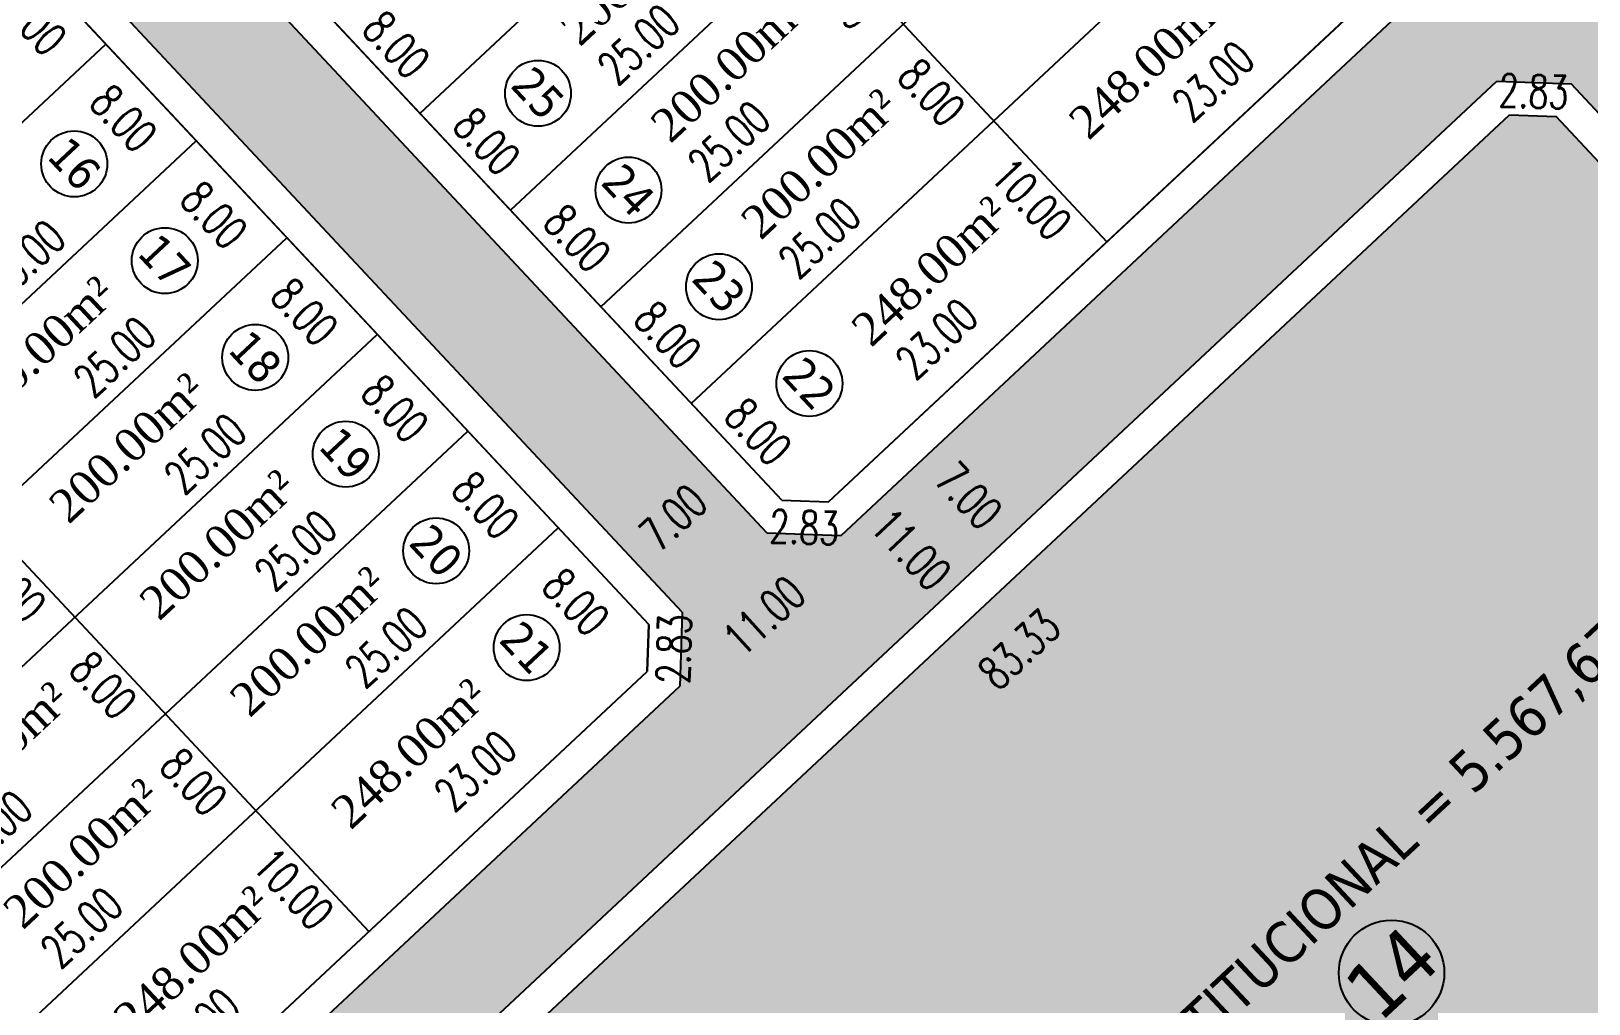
# Model space of a CAD drawing. Header units: metres. Extents: x 437145 to 437701, y 9614495 to 9615043.
# Drawn here: x 437514.5 to 437608.6, y 9614765.9 to 9614824.6 of the extents above; entities that cross this region are included whole.
import ezdxf

# ---------------------------------------------------------------- set-up
doc = ezdxf.new("R2010")
doc.units = ezdxf.units.M
doc.header["$PDMODE"] = 35
doc.header["$PDSIZE"] = 0.1
for name, color, linetype in [('AREA', 7, 'Continuous'), ('Auxiliar', 7, 'Continuous'), ('COTAS', 10, 'Continuous'), ('Layer3', 1, 'Continuous'), ('M_FIO', 32, 'Continuous'), ('MEIO_FIO', 7, 'Continuous'), ('ÁREA', 7, 'Continuous')]:
    doc.layers.add(name, color=color, linetype=linetype)
doc.styles.add('COTAS', font='romans.shx', dxfattribs={"width": 0.7})
doc.styles.add('tahoma', font='tahoma.ttf')
doc.styles.add('ÁREA', font='times.ttf', dxfattribs={"height": 2})
doc.dimstyles.new('C-75', dxfattribs={"dimtxt": 2, "dimasz": 0.2, "dimexe": 0, "dimexo": 0, "dimgap": 1, "dimtad": 0, "dimzin": 4, "dimdsep": 46, "dimtxsty": 'COTAS', "dimblk1": 'BOL-COT', "dimblk2": 'BOL-COT', "dimsah": 1, "dimcen": 0.1, "dimse1": 1, "dimse2": 1, "dimsd1": 1, "dimsd2": 1, "dimclrd": 8, "dimclre": 256, "dimaunit": 1, "dimadec": 3, "dimazin": 0, "dimtfac": 0.5, "dimtix": 1, "dimtmove": 0, "dimatfit": 3, "dimldrblk": 'BOL-COT', "dimfxl": 1, "dimtolj": 1, "dimtzin": 0, "dimarcsym": 0})

# ---------------------------------------------------------------- blocks, each defined once
blk = doc.blocks.new('*D594')
at = {"layer": 'Defpoints', "color": 0, "transparency": 16777216}
for p in [(2732.276, 1061.554), (2729.996, 1053.553), (2732.276, 1053.554)]:
    blk.add_point(p, dxfattribs=at)
at = {"layer": 'Layer3', "transparency": 16777216, "insert": (2729.996, 1057.553), "char_height": 2, "attachment_point": 5, "rotation": 270.00204, "style": 'COTAS'}
blk.add_mtext('\\A1;8.00', dxfattribs=at)
blk = doc.blocks.new('BOL-COT')
at = {"layer": 'COTAS'}
for p, q in [((-2, 0), (2, 0)), ((0, -3), (0, 3))]:
    blk.add_line(p, q, dxfattribs=at)
blk.add_circle((0, 0), 0.4, dxfattribs=at)
blk = doc.blocks.new('*D595')
at = {"layer": 'Defpoints', "color": 0, "transparency": 16777216}
for p in [(2707.276, 1055.396), (2707.276, 1053.553), (2732.276, 1053.554)]:
    blk.add_point(p, dxfattribs=at)
at = {"layer": 'Layer3', "transparency": 16777216, "insert": (2719.776, 1055.397), "char_height": 2, "attachment_point": 5, "rotation": 0.00204, "style": 'COTAS'}
blk.add_mtext('\\A1;25.00', dxfattribs=at)
blk = doc.blocks.new('*D599')
at = {"layer": 'Defpoints', "color": 0, "transparency": 16777216}
for p in [(2732.276, 1053.554), (2729.997, 1045.553), (2732.276, 1045.554)]:
    blk.add_point(p, dxfattribs=at)
at = {"layer": 'Layer3', "transparency": 16777216, "insert": (2729.997, 1049.553), "char_height": 2, "attachment_point": 5, "rotation": 270.00204, "style": 'COTAS'}
blk.add_mtext('\\A1;8.00', dxfattribs=at)
blk = doc.blocks.new('*D600')
at = {"layer": 'Defpoints', "color": 0, "transparency": 16777216}
for p in [(2707.276, 1047.396), (2707.276, 1045.553), (2732.276, 1045.554)]:
    blk.add_point(p, dxfattribs=at)
at = {"layer": 'Layer3', "transparency": 16777216, "insert": (2719.776, 1047.397), "char_height": 2, "attachment_point": 5, "rotation": 0.00204, "style": 'COTAS'}
blk.add_mtext('\\A1;25.00', dxfattribs=at)
blk = doc.blocks.new('*D604')
at = {"layer": 'Defpoints', "color": 0, "transparency": 16777216}
for p in [(2732.276, 1045.554), (2729.997, 1037.553), (2732.277, 1037.554)]:
    blk.add_point(p, dxfattribs=at)
at = {"layer": 'Layer3', "transparency": 16777216, "insert": (2729.997, 1041.553), "char_height": 2, "attachment_point": 5, "rotation": 270.00204, "style": 'COTAS'}
blk.add_mtext('\\A1;8.00', dxfattribs=at)
blk = doc.blocks.new('*D605')
at = {"layer": 'Defpoints', "color": 0, "transparency": 16777216}
for p in [(2707.277, 1039.396), (2707.277, 1037.553), (2732.277, 1037.554)]:
    blk.add_point(p, dxfattribs=at)
at = {"layer": 'Layer3', "transparency": 16777216, "insert": (2719.777, 1039.397), "char_height": 2, "attachment_point": 5, "rotation": 0.00204, "style": 'COTAS'}
blk.add_mtext('\\A1;25.00', dxfattribs=at)
blk = doc.blocks.new('*D609')
at = {"layer": 'Defpoints', "color": 0, "transparency": 16777216}
for p in [(2707.277, 1031.396), (2707.277, 1029.553), (2732.277, 1029.554)]:
    blk.add_point(p, dxfattribs=at)
at = {"layer": 'Layer3', "transparency": 16777216, "insert": (2719.777, 1031.397), "char_height": 2, "attachment_point": 5, "rotation": 0.00204, "style": 'COTAS'}
blk.add_mtext('\\A1;25.00', dxfattribs=at)
blk = doc.blocks.new('*D611')
at = {"layer": 'Defpoints', "color": 0, "transparency": 16777216}
for p in [(2703.18, 1037.375), (2703.18, 1029.375), (2705.711, 1029.375)]:
    blk.add_point(p, dxfattribs=at)
at = {"layer": 'Layer3', "transparency": 16777216, "insert": (2705.711, 1033.375), "char_height": 2, "attachment_point": 5, "rotation": 270.00204, "style": 'COTAS'}
blk.add_mtext('\\A1;8.00', dxfattribs=at)
blk = doc.blocks.new('*D612')
at = {"layer": 'Defpoints', "color": 0, "transparency": 16777216}
for p in [(2707.276, 1031.588), (2682.277, 1029.543), (2707.277, 1029.553)]:
    blk.add_point(p, dxfattribs=at)
at = {"layer": 'Layer3', "transparency": 16777216, "insert": (2694.776, 1031.583), "char_height": 2, "attachment_point": 5, "rotation": 0.02224, "style": 'COTAS'}
blk.add_mtext('\\A1;25.00', dxfattribs=at)
blk = doc.blocks.new('*D613')
at = {"layer": 'Defpoints', "color": 0, "transparency": 16777216}
for p in [(2732.277, 1029.554), (2729.998, 1021.553), (2732.277, 1021.554)]:
    blk.add_point(p, dxfattribs=at)
at = {"layer": 'Layer3', "transparency": 16777216, "insert": (2729.997, 1025.553), "char_height": 2, "attachment_point": 5, "rotation": 270.00204, "style": 'COTAS'}
blk.add_mtext('\\A1;8.00', dxfattribs=at)
blk = doc.blocks.new('*D614')
at = {"layer": 'Defpoints', "color": 0, "transparency": 16777216}
for p in [(2707.277, 1023.396), (2707.277, 1021.553), (2732.277, 1021.554)]:
    blk.add_point(p, dxfattribs=at)
at = {"layer": 'Layer3', "transparency": 16777216, "insert": (2719.777, 1023.397), "char_height": 2, "attachment_point": 5, "rotation": 0.00204, "style": 'COTAS'}
blk.add_mtext('\\A1;25.00', dxfattribs=at)
blk = doc.blocks.new('*D616')
at = {"layer": 'Defpoints', "color": 0, "transparency": 16777216}
for p in [(2703.18, 1029.375), (2703.18, 1021.375), (2705.711, 1021.375)]:
    blk.add_point(p, dxfattribs=at)
at = {"layer": 'Layer3', "transparency": 16777216, "insert": (2705.711, 1025.375), "char_height": 2, "attachment_point": 5, "rotation": 270.00204, "style": 'COTAS'}
blk.add_mtext('\\A1;8.00', dxfattribs=at)
blk = doc.blocks.new('*D617')
at = {"layer": 'Defpoints', "color": 0, "transparency": 16777216}
for p in [(2707.276, 1023.588), (2682.277, 1021.543), (2707.277, 1021.553)]:
    blk.add_point(p, dxfattribs=at)
at = {"layer": 'Layer3', "transparency": 16777216, "insert": (2694.776, 1023.583), "char_height": 2, "attachment_point": 5, "rotation": 0.02224, "style": 'COTAS'}
blk.add_mtext('\\A1;25.00', dxfattribs=at)
blk = doc.blocks.new('*D618')
at = {"layer": 'Defpoints', "color": 0, "transparency": 16777216}
for p in [(2732.277, 1021.554), (2729.998, 1013.553), (2732.278, 1013.554)]:
    blk.add_point(p, dxfattribs=at)
at = {"layer": 'Layer3', "transparency": 16777216, "insert": (2729.998, 1017.553), "char_height": 2, "attachment_point": 5, "rotation": 270.00204, "style": 'COTAS'}
blk.add_mtext('\\A1;8.00', dxfattribs=at)
blk = doc.blocks.new('*D619')
at = {"layer": 'Defpoints', "color": 0, "transparency": 16777216}
for p in [(2707.277, 1015.396), (2707.278, 1013.553), (2732.278, 1013.554)]:
    blk.add_point(p, dxfattribs=at)
at = {"layer": 'Layer3', "transparency": 16777216, "insert": (2719.777, 1015.397), "char_height": 2, "attachment_point": 5, "rotation": 0.00204, "style": 'COTAS'}
blk.add_mtext('\\A1;25.00', dxfattribs=at)
blk = doc.blocks.new('*D621')
at = {"layer": 'Defpoints', "color": 0, "transparency": 16777216}
for p in [(2703.18, 1021.375), (2703.181, 1013.375), (2705.711, 1013.375)]:
    blk.add_point(p, dxfattribs=at)
at = {"layer": 'Layer3', "transparency": 16777216, "insert": (2705.711, 1017.375), "char_height": 2, "attachment_point": 5, "rotation": 270.00204, "style": 'COTAS'}
blk.add_mtext('\\A1;8.00', dxfattribs=at)
blk = doc.blocks.new('*D622')
at = {"layer": 'Defpoints', "color": 0, "transparency": 16777216}
for p in [(2707.277, 1015.588), (2682.278, 1013.543), (2707.278, 1013.553)]:
    blk.add_point(p, dxfattribs=at)
at = {"layer": 'Layer3', "transparency": 16777216, "insert": (2694.777, 1015.583), "char_height": 2, "attachment_point": 5, "rotation": 0.02224, "style": 'COTAS'}
blk.add_mtext('\\A1;25.00', dxfattribs=at)
blk = doc.blocks.new('*D623')
at = {"layer": 'Defpoints', "color": 0, "transparency": 16777216}
for p in [(2732.278, 1013.554), (2729.998, 1005.553), (2732.278, 1005.554)]:
    blk.add_point(p, dxfattribs=at)
at = {"layer": 'Layer3', "transparency": 16777216, "insert": (2729.998, 1009.553), "char_height": 2, "attachment_point": 5, "rotation": 270.00204, "style": 'COTAS'}
blk.add_mtext('\\A1;8.00', dxfattribs=at)
blk = doc.blocks.new('*D624')
at = {"layer": 'Defpoints', "color": 0, "transparency": 16777216}
for p in [(2707.106, 1006.26), (2707.106, 1002.43), (2730.106, 1002.43)]:
    blk.add_point(p, dxfattribs=at)
at = {"layer": 'Layer3', "transparency": 16777216, "insert": (2718.606, 1006.26), "char_height": 2, "attachment_point": 5, "rotation": 0.00204, "style": 'COTAS'}
blk.add_mtext('\\A1;23.00', dxfattribs=at)
blk = doc.blocks.new('*D626')
at = {"layer": 'Defpoints', "color": 0, "transparency": 16777216}
for p in [(2707.278, 1006.303), (2684.278, 1003.552), (2707.278, 1003.553)]:
    blk.add_point(p, dxfattribs=at)
at = {"layer": 'Layer3', "transparency": 16777216, "insert": (2695.778, 1006.303), "char_height": 2, "attachment_point": 5, "rotation": 0.00204, "style": 'COTAS'}
blk.add_mtext('\\A1;23.00', dxfattribs=at)
blk = doc.blocks.new('*D627')
at = {"layer": 'Defpoints', "color": 0, "transparency": 16777216}
for p in [(2707.278, 1013.553), (2705.714, 1003.553), (2707.278, 1003.553)]:
    blk.add_point(p, dxfattribs=at)
at = {"layer": 'Layer3', "transparency": 16777216, "insert": (2705.714, 1008.553), "char_height": 2, "attachment_point": 5, "rotation": 270.00204, "style": 'COTAS'}
blk.add_mtext('\\A1;10.00', dxfattribs=at)
blk = doc.blocks.new('*D697')
at = {"layer": 'Defpoints', "color": 0, "transparency": 16777216}
for p in [(2743.276, 1045.554), (2743.277, 1037.554), (2745.069, 1037.554)]:
    blk.add_point(p, dxfattribs=at)
at = {"layer": 'Layer3', "transparency": 16777216, "insert": (2745.069, 1041.554), "char_height": 2, "attachment_point": 5, "rotation": 270.00204, "style": 'COTAS'}
blk.add_mtext('\\A1;8.00', dxfattribs=at)
blk = doc.blocks.new('*D699')
at = {"layer": 'Defpoints', "color": 0, "transparency": 16777216}
for p in [(2768.276, 1039.59), (2768.277, 1037.555), (2743.277, 1037.545)]:
    blk.add_point(p, dxfattribs=at)
at = {"layer": 'Layer3', "transparency": 16777216, "insert": (2755.776, 1039.585), "char_height": 2, "attachment_point": 5, "rotation": 0.02224, "style": 'COTAS'}
blk.add_mtext('\\A1;25.00', dxfattribs=at)
blk = doc.blocks.new('*D701')
at = {"layer": 'Defpoints', "color": 0, "transparency": 16777216}
for p in [(2743.277, 1037.554), (2743.277, 1029.554), (2745.069, 1029.554)]:
    blk.add_point(p, dxfattribs=at)
at = {"layer": 'Layer3', "transparency": 16777216, "insert": (2745.069, 1033.554), "char_height": 2, "attachment_point": 5, "rotation": 270.00204, "style": 'COTAS'}
blk.add_mtext('\\A1;8.00', dxfattribs=at)
blk = doc.blocks.new('*D703')
at = {"layer": 'Defpoints', "color": 0, "transparency": 16777216}
for p in [(2768.276, 1031.59), (2743.277, 1029.545), (2768.277, 1029.555)]:
    blk.add_point(p, dxfattribs=at)
at = {"layer": 'Layer3', "transparency": 16777216, "insert": (2755.776, 1031.585), "char_height": 2, "attachment_point": 5, "rotation": 0.02224, "style": 'COTAS'}
blk.add_mtext('\\A1;25.00', dxfattribs=at)
blk = doc.blocks.new('*D706')
at = {"layer": 'Defpoints', "color": 0, "transparency": 16777216}
for p in [(2743.277, 1029.554), (2743.277, 1021.554), (2745.069, 1021.554)]:
    blk.add_point(p, dxfattribs=at)
at = {"layer": 'Layer3', "transparency": 16777216, "insert": (2745.069, 1025.554), "char_height": 2, "attachment_point": 5, "rotation": 270.00204, "style": 'COTAS'}
blk.add_mtext('\\A1;8.00', dxfattribs=at)
blk = doc.blocks.new('*D707')
at = {"layer": 'Defpoints', "color": 0, "transparency": 16777216}
for p in [(2764.18, 1029.377), (2764.18, 1021.377), (2766.711, 1021.377)]:
    blk.add_point(p, dxfattribs=at)
at = {"layer": 'Layer3', "transparency": 16777216, "insert": (2766.711, 1025.377), "char_height": 2, "attachment_point": 5, "rotation": 270.00204, "style": 'COTAS'}
blk.add_mtext('\\A1;8.00', dxfattribs=at)
blk = doc.blocks.new('*D708')
at = {"layer": 'Defpoints', "color": 0, "transparency": 16777216}
for p in [(2768.276, 1023.59), (2743.277, 1021.545), (2768.277, 1021.555)]:
    blk.add_point(p, dxfattribs=at)
at = {"layer": 'Layer3', "transparency": 16777216, "insert": (2755.776, 1023.585), "char_height": 2, "attachment_point": 5, "rotation": 0.02224, "style": 'COTAS'}
blk.add_mtext('\\A1;25.00', dxfattribs=at)
blk = doc.blocks.new('*D710')
at = {"layer": 'Defpoints', "color": 0, "transparency": 16777216}
for p in [(2768.277, 1015.399), (2768.278, 1013.555), (2793.278, 1013.556)]:
    blk.add_point(p, dxfattribs=at)
at = {"layer": 'Layer3', "transparency": 16777216, "insert": (2780.777, 1015.399), "char_height": 2, "attachment_point": 5, "rotation": 0.00204, "style": 'COTAS'}
blk.add_mtext('\\A1;25.00', dxfattribs=at)
blk = doc.blocks.new('*D711')
at = {"layer": 'Defpoints', "color": 0, "transparency": 16777216}
for p in [(2743.277, 1021.554), (2743.278, 1013.554), (2745.07, 1013.554)]:
    blk.add_point(p, dxfattribs=at)
at = {"layer": 'Layer3', "transparency": 16777216, "insert": (2745.07, 1017.554), "char_height": 2, "attachment_point": 5, "rotation": 270.00204, "style": 'COTAS'}
blk.add_mtext('\\A1;8.00', dxfattribs=at)
blk = doc.blocks.new('*D712')
at = {"layer": 'Defpoints', "color": 0, "transparency": 16777216}
for p in [(2764.18, 1021.377), (2764.181, 1013.377), (2766.711, 1013.377)]:
    blk.add_point(p, dxfattribs=at)
at = {"layer": 'Layer3', "transparency": 16777216, "insert": (2766.711, 1017.377), "char_height": 2, "attachment_point": 5, "rotation": 270.00204, "style": 'COTAS'}
blk.add_mtext('\\A1;8.00', dxfattribs=at)
blk = doc.blocks.new('*D713')
at = {"layer": 'Defpoints', "color": 0, "transparency": 16777216}
for p in [(2768.277, 1015.59), (2743.278, 1013.545), (2768.278, 1013.555)]:
    blk.add_point(p, dxfattribs=at)
at = {"layer": 'Layer3', "transparency": 16777216, "insert": (2755.777, 1015.585), "char_height": 2, "attachment_point": 5, "rotation": 0.02224, "style": 'COTAS'}
blk.add_mtext('\\A1;25.00', dxfattribs=at)
blk = doc.blocks.new('*D715')
at = {"layer": 'Defpoints', "color": 0, "transparency": 16777216}
for p in [(2768.106, 1006.262), (2768.106, 1002.432), (2791.106, 1002.433)]:
    blk.add_point(p, dxfattribs=at)
at = {"layer": 'Layer3', "transparency": 16777216, "insert": (2779.606, 1006.262), "char_height": 2, "attachment_point": 5, "rotation": 0.00204, "style": 'COTAS'}
blk.add_mtext('\\A1;23.00', dxfattribs=at)
blk = doc.blocks.new('*D716')
at = {"layer": 'Defpoints', "color": 0, "transparency": 16777216}
for p in [(2743.278, 1013.554), (2743.278, 1005.554), (2745.07, 1005.554)]:
    blk.add_point(p, dxfattribs=at)
at = {"layer": 'Layer3', "transparency": 16777216, "insert": (2745.07, 1009.554), "char_height": 2, "attachment_point": 5, "rotation": 270.00204, "style": 'COTAS'}
blk.add_mtext('\\A1;8.00', dxfattribs=at)
blk = doc.blocks.new('*D717')
at = {"layer": 'Defpoints', "color": 0, "transparency": 16777216}
for p in [(2768.278, 1006.305), (2745.278, 1003.554), (2768.278, 1003.555)]:
    blk.add_point(p, dxfattribs=at)
at = {"layer": 'Layer3', "transparency": 16777216, "insert": (2756.778, 1006.305), "char_height": 2, "attachment_point": 5, "rotation": 0.00204, "style": 'COTAS'}
blk.add_mtext('\\A1;23.00', dxfattribs=at)
blk = doc.blocks.new('*D718')
at = {"layer": 'Defpoints', "color": 0, "transparency": 16777216}
for p in [(2768.278, 1013.555), (2766.714, 1003.555), (2768.278, 1003.555)]:
    blk.add_point(p, dxfattribs=at)
at = {"layer": 'Layer3', "transparency": 16777216, "insert": (2766.714, 1008.555), "char_height": 2, "attachment_point": 5, "rotation": 270.00204, "style": 'COTAS'}
blk.add_mtext('\\A1;10.00', dxfattribs=at)
blk = doc.blocks.new('*D819')
at = {"layer": 'Defpoints', "color": 0, "transparency": 16777216}
for p in [(2732.277, 1037.554), (2729.997, 1029.553), (2732.277, 1029.554)]:
    blk.add_point(p, dxfattribs=at)
at = {"layer": 'Layer3', "transparency": 16777216, "insert": (2729.997, 1033.553), "char_height": 2, "attachment_point": 5, "rotation": 270.00204, "style": 'COTAS'}
blk.add_mtext('\\A1;8.00', dxfattribs=at)
blk = doc.blocks.new('*D831')
at = {"layer": 'Defpoints', "color": 0, "transparency": 16777216}
for p in [(2732.278, 1005.554), (2730.278, 1003.553), (2731.385, 1002.447)]:
    blk.add_point(p, dxfattribs=at)
at = {"layer": 'Layer3', "transparency": 16777216, "insert": (2732.385, 1003.447), "char_height": 2, "attachment_point": 5, "rotation": 45.00204, "style": 'COTAS'}
blk.add_mtext('\\A1;2.83', dxfattribs=at)
blk = doc.blocks.new('*D832')
at = {"layer": 'Defpoints', "color": 0, "transparency": 16777216}
for p in [(2743.278, 1005.554), (2745.278, 1003.554), (2744.158, 1002.434)]:
    blk.add_point(p, dxfattribs=at)
at = {"layer": 'Layer3', "transparency": 16777216, "insert": (2743.158, 1003.434), "char_height": 2, "attachment_point": 5, "rotation": 315.00204, "style": 'COTAS'}
blk.add_mtext('\\A1;2.83', dxfattribs=at)
blk = doc.blocks.new('*D898')
at = {"layer": 'Defpoints', "color": 0, "transparency": 16777216}
for p in [(2793.278, 990.556), (2789.77, 928.756), (2793.281, 928.756)]:
    blk.add_point(p, dxfattribs=at)
at = {"layer": 'Layer3', "transparency": 16777216, "insert": (2789.769, 959.656), "char_height": 2, "attachment_point": 5, "rotation": 270.00204, "style": 'COTAS'}
blk.add_mtext('\\A1;61.80', dxfattribs=at)
blk = doc.blocks.new('*D839')
at = {"layer": 'Defpoints', "color": 0, "transparency": 16777216}
for p in [(2791.278, 992.556), (2794.317, 991.595), (2793.278, 990.556)]:
    blk.add_point(p, dxfattribs=at)
at = {"layer": 'Layer3', "transparency": 16777216, "insert": (2793.317, 992.595), "char_height": 2, "attachment_point": 5, "rotation": 315.00204, "style": 'COTAS'}
blk.add_mtext('\\A1;2.83', dxfattribs=at)
blk = doc.blocks.new('*D870')
at = {"layer": 'Defpoints', "color": 0, "transparency": 16777216}
for p in [(2732.278, 1005.662), (2743.278, 1005.554), (2743.234, 1001.13)]:
    blk.add_point(p, dxfattribs=at)
at = {"layer": 'Layer3', "transparency": 16777216, "insert": (2737.734, 1001.184), "char_height": 2, "attachment_point": 5, "rotation": 359.43568, "style": 'COTAS'}
blk.add_mtext('\\A1;11.00', dxfattribs=at)
blk = doc.blocks.new('*D871')
at = {"layer": 'Defpoints', "color": 0, "transparency": 16777216}
for p in [(2734.278, 1009.264), (2741.278, 1009.264), (2741.278, 1009.264)]:
    blk.add_point(p, dxfattribs=at)
at = {"layer": 'Layer3', "transparency": 16777216, "insert": (2737.778, 1009.264), "char_height": 2, "attachment_point": 5, "rotation": 0.00204, "style": 'COTAS'}
blk.add_mtext('\\A1;7.00', dxfattribs=at)
blk = doc.blocks.new('*D872')
at = {"layer": 'Defpoints', "color": 0, "transparency": 16777216}
for p in [(2745.521, 1001.554), (2745.521, 994.554), (2751.721, 994.554)]:
    blk.add_point(p, dxfattribs=at)
at = {"layer": 'Layer3', "transparency": 16777216, "insert": (2751.721, 998.054), "char_height": 2, "attachment_point": 5, "rotation": 270.00204, "style": 'COTAS'}
blk.add_mtext('\\A1;7.00', dxfattribs=at)
blk = doc.blocks.new('*D873')
at = {"layer": 'Defpoints', "color": 0, "transparency": 16777216}
for p in [(2745.278, 1003.554), (2745.278, 992.554), (2746.952, 992.554)]:
    blk.add_point(p, dxfattribs=at)
at = {"layer": 'Layer3', "transparency": 16777216, "insert": (2746.951, 998.054), "char_height": 2, "attachment_point": 5, "rotation": 270.00204, "style": 'COTAS'}
blk.add_mtext('\\A1;11.00', dxfattribs=at)
blk = doc.blocks.new('*D903')
at = {"layer": 'Defpoints', "color": 0, "transparency": 16777216}
for p in [(2791.28, 932.099), (2703.951, 928.74), (2791.281, 928.743)]:
    blk.add_point(p, dxfattribs=at)
at = {"layer": 'Layer3', "transparency": 16777216, "insert": (2748.874, 932.097), "char_height": 2, "attachment_point": 5, "rotation": 0.00204, "style": 'COTAS'}
blk.add_mtext('\\A1;87.33', dxfattribs=at)
blk = doc.blocks.new('*D904')
at = {"layer": 'Defpoints', "color": 0, "transparency": 16777216}
for p in [(2705.948, 992.54), (2789.278, 992.543), (2705.948, 989.182)]:
    blk.add_point(p, dxfattribs=at)
at = {"layer": 'Layer3', "transparency": 16777216, "insert": (2747.613, 989.183), "char_height": 2, "attachment_point": 5, "rotation": 0.00204, "style": 'COTAS'}
blk.add_mtext('\\A1;83.33', dxfattribs=at)
blk = doc.blocks.new('*D906')
at = {"layer": 'Defpoints', "color": 0, "transparency": 16777216}
for p in [(2793.28, 932.111), (2705.951, 928.753), (2793.281, 928.756)]:
    blk.add_point(p, dxfattribs=at)
at = {"layer": 'Layer3', "transparency": 16777216, "insert": (2750.874, 932.11), "char_height": 2, "attachment_point": 5, "rotation": 0.00204, "style": 'COTAS'}
blk.add_mtext('\\A1;87.33', dxfattribs=at)
blk = doc.blocks.new('atutu')
h = blk.add_hatch(color=252)
h.dxf.hatch_style = 1
h.paths.add_polyline_path([(2863.271, 1159.558), (2832.441, 1159.557), (2829.27, 1162.729), (2829.271, 1186.557), (2822.271, 1186.557), (2822.27, 1162.728), (2819.098, 1159.557), (2712.444, 1159.553), (2709.272, 1162.724), (2709.271, 1186.548), (2702.271, 1186.553), (2702.272, 1162.724), (2699.101, 1159.552), (2531.944, 1159.546), (2528.772, 1162.718), (2528.771, 1186.546), (2521.771, 1186.546), (2521.772, 1162.718), (2518.601, 1159.546), (2436.444, 1159.543), (2433.273, 1162.713), (2433.273, 1186.282), (2426.273, 1186.282), (2426.282, 928.758), (2433.282, 928.743), (2433.28, 991.384), (2436.439, 994.543), (2521.437, 994.546), (2521.437, 994.546), (2524.218, 994.546), (2531.218, 994.546), (2534.78, 994.547), (2534.769, 994.547), (2792.107, 994.556), (2795.278, 991.384), (2795.281, 928.756), (2802.281, 928.756), (2802.278, 991.395), (2805.439, 994.556), (2853.118, 994.558), (2856.278, 991.397), (2856.281, 928.758), (2863.271, 928.758)])
h.paths.add_polyline_path([(2612.273, 1149.378), (2612.278, 1004.721), (2609.106, 1001.549), (2561.45, 1001.548), (2558.278, 1004.719), (2558.273, 1149.376), (2561.444, 1152.548), (2609.101, 1152.549)], flags=16)
h.paths.add_polyline_path([(2619.273, 1149.378), (2622.444, 1152.55), (2670.101, 1152.551), (2673.273, 1149.38), (2673.278, 1004.723), (2670.106, 1001.551), (2622.45, 1001.55), (2619.278, 1004.721)], flags=16)
h.paths.add_polyline_path([(2551.273, 1149.376), (2551.278, 1004.719), (2548.106, 1001.547), (2500.45, 1001.545), (2497.278, 1004.717), (2497.273, 1149.374), (2500.444, 1152.545), (2548.101, 1152.547)], flags=16)
h.paths.add_polyline_path([(2680.273, 1149.38), (2683.444, 1152.552), (2731.101, 1152.554), (2734.273, 1149.382), (2734.278, 1004.725), (2731.106, 1001.554), (2683.45, 1001.552), (2680.278, 1004.723)], flags=16)
h.paths.add_polyline_path([(2490.273, 1149.373), (2490.278, 1004.717), (2487.106, 1001.545), (2436.452, 1001.543), (2433.279, 1004.716), (2433.274, 1149.373), (2436.444, 1152.543), (2487.101, 1152.545)], flags=16)
h.paths.add_polyline_path([(2741.273, 1149.382), (2744.444, 1152.554), (2792.101, 1152.556), (2795.273, 1149.384), (2795.278, 1004.727), (2792.106, 1001.556), (2744.45, 1001.554), (2741.278, 1004.725)], flags=16)
h.paths.add_polyline_path([(2802.273, 1149.384), (2805.444, 1152.556), (2853.101, 1152.558), (2856.273, 1149.386), (2856.278, 1004.73), (2853.106, 1001.558), (2805.45, 1001.556), (2802.278, 1004.728)], flags=16)
at = {"layer": 'Layer3'}
h = blk.add_hatch(color=101, dxfattribs=at)
h.dxf.hatch_style = 1
h.set_gradient(color1=(131, 236, 156), color2=(83, 228, 117), one_color=1, tint=0.61)
h.paths.add_polyline_path([(2752.999, 957.366, 1), (2748.371, 961.737, 1)])
at = {"layer": 'MEIO_FIO'}
h = blk.add_hatch(dxfattribs=at)
h.set_pattern_fill('AR-CONC', color=5, scale=0.2)
h.set_pattern_definition([(50, (-474828.2892, -9591283.5444), (1.4345203652, -0.12550426997), [0.15, -1.65]), (355, (-474828.2892, -9591283.5444), (-0.27750266723, 1.5043842674), [0.12, -1.32]), (100.45144446, (-474828.1696, -9591283.5549), (1.15701769345, 1.37887998194), [0.127480384, -1.402284224]), (46.1842, (-474828.2892, -9591283.1444), (2.13448266134, -0.3310385616), [0.225, -2.475]), (96.63563549, (-474828.1113, -9591283.172), (1.86932389135, 1.94823720155), [0.191220684, -2.10342752]), (351.18416399, (-474828.2892, -9591283.1444), (1.8693238901, 1.94823720054), [0.18, -1.980000002]), (21, (-474828.0892, -9591283.2444), (1.19381410424, -0.80523778133), [0.15, -1.65]), (326, (-474828.0892, -9591283.2444), (0.48663066384, 1.4503000901), [0.12, -1.32]), (71.45144474, (-474827.9897, -9591283.3115), (1.68044475346, 0.64506230561), [0.12748038, -1.402284224]), (37.5, (-474828.2892, -9591283.54443), (0.024319710635, 0.665787707663), [0, -1.304, 0, -1.34, 0, -1.325]), (7.5, (-474828.2892, -9591283.5444), (0.526139074884, 0.788823423765), [0, -0.764, 0, -1.274, 0, -0.505]), (327.5, (-474828.7352, -9591283.54443), (1.067644872345, -0.04510974347), [0, -0.5, 0, -1.56, 0, -2.07]), (317.5, (-474828.9352, -9591283.5444), (1.166372338685, 0.200209964665), [0, -0.65, 0, -1.036, 0, -1.47])])
h.paths.add_polyline_path([(2707.948, 992.553), (2705.948, 990.553), (2705.951, 930.175, -0.414224), (2707.358, 928.768), (2793.281, 928.768), (2793.278, 990.556), (2791.278, 992.556)])
h.paths.add_polyline_path([(2753.868, 959.551, -1), (2747.502, 959.551, -1)], flags=0)
h.paths.add_polyline_path([(2747.574, 930.61), (2754.174, 930.61), (2754.174, 933.61), (2747.574, 933.61)], flags=24)
h.paths.add_polyline_path([(2788.586, 962.922), (2788.586, 956.389), (2791.586, 956.389), (2791.586, 962.922)], flags=24)
h.paths.add_polyline_path([(2746.313, 987.696), (2752.913, 987.696), (2752.913, 990.696), (2746.313, 990.696)], flags=24)
h.paths.add_polyline_path([(2708.209, 962.919), (2708.209, 956.386), (2711.209, 956.386), (2711.209, 962.919)], flags=24)
h.paths.add_polyline_path([(2746.977, 955.932), (2753.982, 955.932), (2753.982, 963.493), (2746.976, 963.493)], flags=24)
h.paths.add_polyline_path([(2724.621, 962.405), (2783.404, 962.359), (2783.409, 968.452), (2724.626, 968.497)], flags=24)
at = {"layer": 'Layer3', "color": 0}
for p, q in [((2732.278, 1005.554), (2730.278, 1003.553)), ((2743.278, 1005.554), (2745.278, 1003.554))]:
    blk.add_line(p, q, dxfattribs=at)
for points in [[(2707.273, 1150.553), (2707.278, 1003.553)], [(2768.273, 1150.555), (2768.278, 1003.555)], [(2732.278, 1005.554), (2732.273, 1148.554)], [(2743.278, 1005.554), (2743.273, 1148.554)], [(2682.276, 1053.552), (2732.276, 1053.554)], [(2682.276, 1045.552), (2732.276, 1045.554)], [(2682.277, 1037.552), (2732.277, 1037.554)], [(2743.277, 1037.554), (2793.277, 1037.556)], [(2682.277, 1029.552), (2732.277, 1029.554)], [(2743.277, 1029.554), (2793.277, 1029.556)], [(2682.277, 1021.552), (2732.277, 1021.554)], [(2743.277, 1021.554), (2793.277, 1021.556)], [(2682.278, 1013.552), (2732.278, 1013.554)], [(2743.278, 1013.554), (2793.278, 1013.556)], [(2684.278, 1003.552), (2730.278, 1003.553)], [(2745.278, 1003.554), (2791.278, 1003.556)], [(2707.948, 992.553), (2791.278, 992.556)], [(2707.948, 992.553), (2791.278, 992.556)], [(2791.278, 992.556), (2793.278, 990.556)], [(2793.281, 928.756), (2793.278, 990.556)]]:
    blk.add_lwpolyline(points, dxfattribs=at)
for centre, radius in [((2725.946, 1049.574), 1.991), ((2725.947, 1041.574), 1.991), ((2725.947, 1033.574), 1.991), ((2749.316, 1033.566), 1.991), ((2725.947, 1025.574), 1.991), ((2749.316, 1025.566), 1.991), ((2725.947, 1017.574), 1.991), ((2749.317, 1017.566), 1.991), ((2725.948, 1009.574), 1.991), ((2749.317, 1009.566), 1.991), ((2750.685, 959.551), 3.183)]:
    blk.add_circle(centre, radius, dxfattribs=at)
at = {"layer": 'M_FIO'}
for p, q in [((2734.278, 1004.725), (2731.106, 1001.554)), ((2734.278, 1004.725), (2731.106, 1001.554)), ((2741.278, 1004.725), (2744.45, 1001.554)), ((2741.278, 1004.725), (2744.45, 1001.554))]:
    blk.add_line(p, q, dxfattribs=at)
for points in [[(2734.278, 1004.725), (2734.273, 1149.382)], [(2734.278, 1004.725), (2734.273, 1149.382)], [(2741.278, 1004.725), (2741.273, 1149.382)], [(2741.278, 1004.725), (2741.273, 1149.382)], [(2683.45, 1001.552), (2731.106, 1001.554)], [(2683.45, 1001.552), (2731.106, 1001.554)], [(2744.45, 1001.554), (2792.106, 1001.556)], [(2744.45, 1001.554), (2792.106, 1001.556)], [(2707.12, 994.553), (2792.107, 994.556)], [(2707.12, 994.553), (2792.107, 994.556)], [(2792.107, 994.556), (2795.278, 991.384)], [(2792.107, 994.556), (2795.278, 991.384)], [(2795.281, 928.756), (2795.278, 991.384)], [(2795.281, 928.756), (2795.278, 991.384)]]:
    blk.add_lwpolyline(points, dxfattribs=at)
at = {"layer": 'AREA', "color": 0, "linetype": 'ByBlock', "lineweight": -2, "style": 'tahoma'}
blk.add_text('ÁREA INSTITUCIONAL = 5.567,67m²', height=2.5, rotation=359.95573, dxfattribs=at).set_placement((2725.654, 964.041))
at = {"layer": 'Layer3', "color": 5, "char_height": 2, "attachment_point": 5, "rotation": 270.04973, "style": 'tahoma'}
for s, insert in [('\\A1;16', (2725.946, 1049.574)), ('\\A1;17', (2725.947, 1041.574)), ('\\A1;18', (2725.947, 1033.574)), ('\\A1;25', (2749.316, 1033.566)), ('\\A1;19', (2725.947, 1025.574)), ('\\A1;24', (2749.316, 1025.566)), ('\\A1;20', (2725.947, 1017.574)), ('\\A1;23', (2749.317, 1017.566)), ('\\A1;21', (2725.948, 1009.574)), ('\\A1;22', (2749.317, 1009.566))]:
    blk.add_mtext(s, dxfattribs=dict(at, insert=insert))
at = {"layer": 'Layer3', "color": 1, "insert": (2750.685, 959.551), "char_height": 3.5, "attachment_point": 5, "rotation": 0.00204, "style": 'tahoma'}
blk.add_mtext('\\A1;14', dxfattribs=at)
at = {"layer": 'ÁREA', "linetype": 'Continuous', "lineweight": -2, "extrusion": (0.026231, -0.000470843, 0.999656), "style": 'ÁREA'}
for s, p in [('200.00m²', (1090.348, -2690.859, 66.066)), ('200.00m²', (1082.349, -2691.002, 66.07)), ('200.00m²', (1083.1, -2733.228, 67.178)), ('200.00m²', (1074.004, -2672.403, 65.582)), ('200.00m²', (1074.35, -2691.146, 66.073)), ('200.00m²', (1075.101, -2733.372, 67.182)), ('200.00m²', (1066.006, -2672.547, 65.585)), ('200.00m²', (1066.352, -2691.29, 66.077)), ('200.00m²', (1067.103, -2733.516, 67.185)), ('248.00m²', (1056.732, -2673.158, 65.601)), ('248.00m²', (1057.227, -2691.283, 66.077)), ('248.00m²', (1057.829, -2734.128, 67.201)), ('248.00m²', (1058.324, -2752.252, 67.677))]:
    blk.add_text(s, height=2, rotation=271, dxfattribs=at).set_placement(p)
at = {"layer": 'Layer3', "color": 0}
for p1, p2, distance, picture, middle in [((2732.276, 1061.554), (2732.276, 1053.554), -2.28, '*D594', (2729.996, 1057.553)), ((2732.276, 1053.554), (2707.276, 1053.553), -1.844, '*D595', (2719.776, 1055.397)), ((2732.276, 1053.554), (2732.276, 1045.554), -2.28, '*D599', (2729.997, 1049.553)), ((2732.276, 1045.554), (2707.276, 1045.553), -1.844, '*D600', (2719.776, 1047.397)), ((2732.276, 1045.554), (2732.277, 1037.554), -2.28, '*D604', (2729.997, 1041.553)), ((2743.276, 1045.554), (2743.277, 1037.554), 1.792, '*D697', (2745.069, 1041.554)), ((2732.277, 1037.554), (2707.277, 1037.553), -1.844, '*D605', (2719.777, 1039.397)), ((2743.277, 1037.545), (2768.277, 1037.555), 2.035, '*D699', (2755.776, 1039.585)), ((2732.277, 1037.554), (2732.277, 1029.554), -2.28, '*D819', (2729.997, 1033.553)), ((2743.277, 1037.554), (2743.277, 1029.554), 1.792, '*D701', (2745.069, 1033.554)), ((2682.277, 1029.543), (2707.277, 1029.553), 2.035, '*D612', (2694.776, 1031.583)), ((2743.277, 1029.545), (2768.277, 1029.555), 2.035, '*D703', (2755.776, 1031.585)), ((2732.277, 1029.554), (2707.277, 1029.553), -1.844, '*D609', (2719.777, 1031.397)), ((2732.277, 1029.554), (2732.277, 1021.554), -2.28, '*D613', (2729.997, 1025.553)), ((2743.277, 1029.554), (2743.277, 1021.554), 1.792, '*D706', (2745.069, 1025.554)), ((2682.277, 1021.543), (2707.277, 1021.553), 2.035, '*D617', (2694.776, 1023.583)), ((2732.277, 1021.554), (2707.277, 1021.553), -1.844, '*D614', (2719.777, 1023.397)), ((2743.277, 1021.545), (2768.277, 1021.555), 2.035, '*D708', (2755.776, 1023.585)), ((2732.277, 1021.554), (2732.278, 1013.554), -2.28, '*D618', (2729.998, 1017.553)), ((2743.277, 1021.554), (2743.278, 1013.554), 1.792, '*D711', (2745.07, 1017.554)), ((2682.278, 1013.543), (2707.278, 1013.553), 2.035, '*D622', (2694.777, 1015.583)), ((2743.278, 1013.545), (2768.278, 1013.555), 2.035, '*D713', (2755.777, 1015.585)), ((2732.278, 1013.554), (2707.278, 1013.553), -1.844, '*D619', (2719.777, 1015.397)), ((2793.278, 1013.556), (2768.278, 1013.555), -1.844, '*D710', (2780.777, 1015.399)), ((2707.278, 1013.553), (2707.278, 1003.553), -1.564, '*D627', (2705.714, 1008.553)), ((2732.278, 1013.554), (2732.278, 1005.554), -2.28, '*D623', (2729.998, 1009.553)), ((2743.278, 1013.554), (2743.278, 1005.554), 1.792, '*D716', (2745.07, 1009.554)), ((2768.278, 1013.555), (2768.278, 1003.555), -1.564, '*D718', (2766.714, 1008.555)), ((2684.278, 1003.552), (2707.278, 1003.553), 2.75, '*D626', (2695.778, 1006.303)), ((2730.106, 1002.43), (2707.106, 1002.43), -3.83, '*D624', (2718.606, 1006.26)), ((2745.278, 1003.554), (2768.278, 1003.555), 2.75, '*D717', (2756.778, 1006.305)), ((2791.106, 1002.433), (2768.106, 1002.432), -3.83, '*D715', (2779.606, 1006.262)), ((2732.278, 1005.554), (2730.278, 1003.553), 1.565, '*D831', (2732.385, 1003.447)), ((2743.278, 1005.554), (2745.278, 1003.554), -1.584, '*D832', (2743.158, 1003.434)), ((2791.278, 992.556), (2793.278, 990.556), 1.469, '*D839', (2793.317, 992.595)), ((2789.278, 992.543), (2705.948, 992.54), 3.359, '*D904', (2747.613, 989.183)), ((2793.278, 990.556), (2793.281, 928.756), -3.51, '*D898', (2789.769, 959.656))]:
    dim = blk.add_aligned_dim(p1=p1, p2=p2, distance=distance, dimstyle='C-75', dxfattribs=at)
    dim.commit()
    dim.dimension.update_dxf_attribs({"geometry": picture, "text_midpoint": middle})
for base, p1, p2, angle, picture, middle in [((2705.711, 1029.375), (2703.18, 1037.375), (2703.18, 1029.375), 270.00204, '*D611', (2705.711, 1033.375)), ((2705.711, 1021.375), (2703.18, 1029.375), (2703.18, 1021.375), 270.00204, '*D616', (2705.711, 1025.375)), ((2766.711, 1021.377), (2764.18, 1029.377), (2764.18, 1021.377), 270.00204, '*D707', (2766.711, 1025.377)), ((2705.711, 1013.375), (2703.18, 1021.375), (2703.181, 1013.375), 270.00204, '*D621', (2705.711, 1017.375)), ((2766.711, 1013.377), (2764.18, 1021.377), (2764.181, 1013.377), 270.00204, '*D712', (2766.711, 1017.377)), ((2791.28, 932.099), (2703.951, 928.74), (2791.281, 928.743), 0.00204, '*D903', (2748.874, 932.097)), ((2793.28, 932.111), (2705.951, 928.753), (2793.281, 928.756), 0.00204, '*D906', (2750.874, 932.11))]:
    dim = blk.add_linear_dim(base=base, p1=p1, p2=p2, angle=angle, dimstyle='C-75', dxfattribs=at)
    dim.commit()
    dim.dimension.update_dxf_attribs({"geometry": picture, "text_midpoint": middle, "dimtype": 129})
for p1, p2, distance, picture, middle in [((2734.278, 1009.264), (2741.278, 1009.264), 0, '*D871', (2737.778, 1009.264)), ((2732.278, 1005.662), (2743.278, 1005.554), -4.424, '*D870', (2737.734, 1001.184)), ((2745.278, 1003.554), (2745.278, 992.554), 1.673, '*D873', (2746.951, 998.054)), ((2745.521, 1001.554), (2745.521, 994.554), 6.2, '*D872', (2751.721, 998.054))]:
    dim = blk.add_aligned_dim(p1=p1, p2=p2, distance=distance, dimstyle='C-75', override={"dimfxl": 1.25}, dxfattribs=at)
    dim.commit()
    dim.dimension.update_dxf_attribs({"geometry": picture, "text_midpoint": middle})

msp = doc.modelspace()

# ---------------------------------------------------------------- linework, layer by layer
at = {"layer": 'Auxiliar', "color": 2, "linetype": 'Continuous', "lineweight": -3}
for p, q in [((437559.841, 9614796.29), (437462.18, 9614900.749)), ((437551.804, 9614788.778), (437454.145, 9614893.236)), ((437562.667, 9614796.195), (437596.269, 9614827.61)), ((437559.841, 9614796.29), (437562.667, 9614796.195)), ((437551.709, 9614785.951), (437551.804, 9614788.778)), ((437518.107, 9614754.536), (437551.709, 9614785.951))]:
    msp.add_line(p, q, dxfattribs=at)

# ---------------------------------------------------------------- block references
at = {"rotation": 43.07140519794264}
msp.add_blockref('atutu', (436242.57, 9612188.321), dxfattribs=at)

doc.saveas('drawing.dxf')
